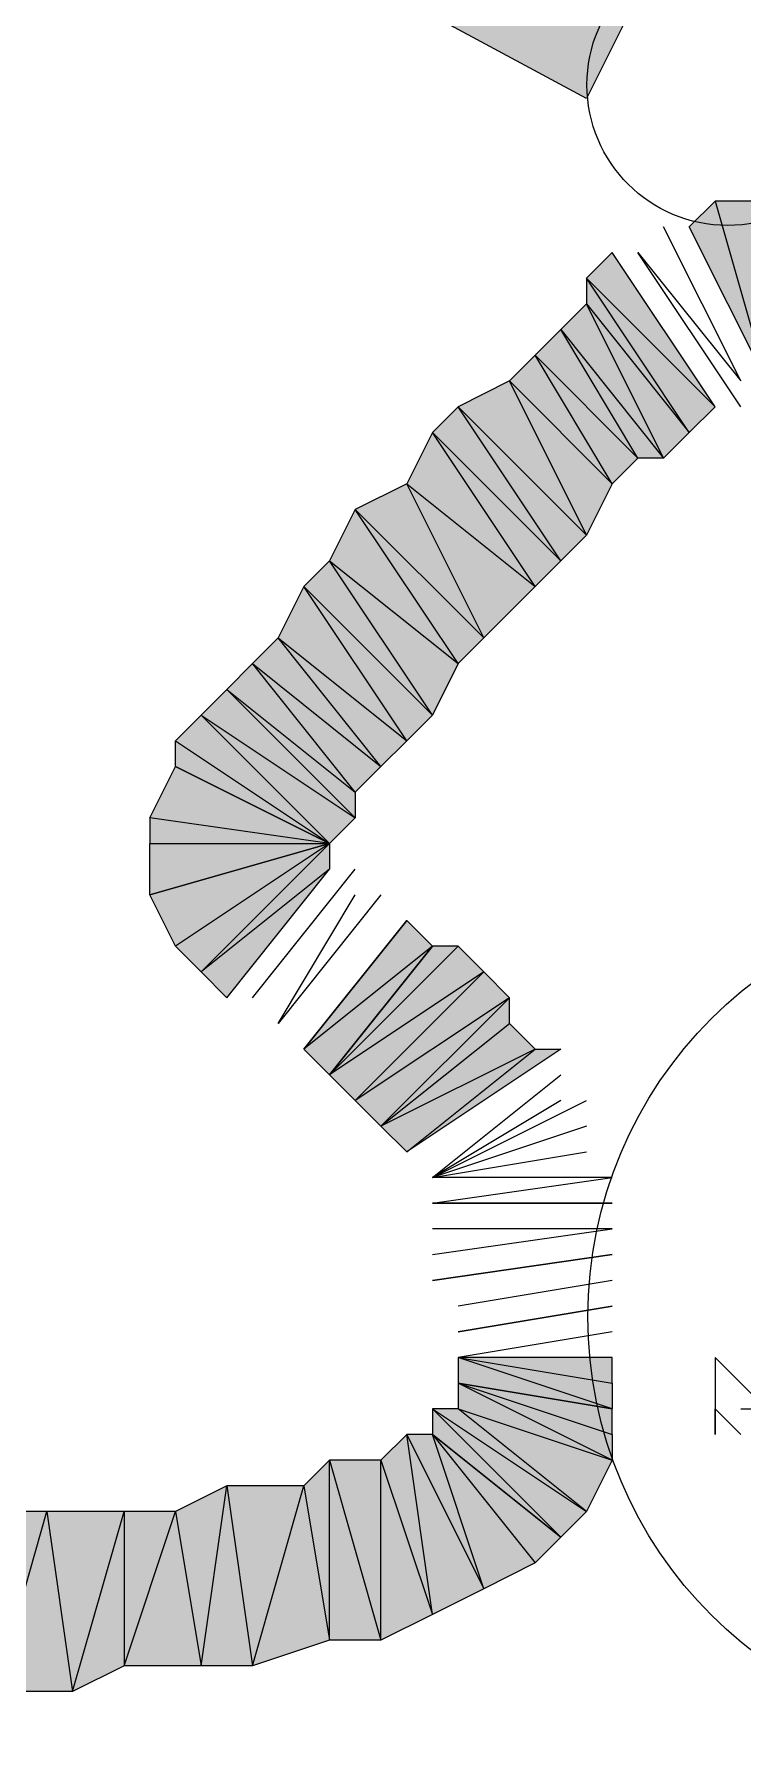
# Model space of a CAD drawing. Header units: millimetres. Extents: x 658 to 813, y 806 to 883.
# Drawn here: x 788.504 to 788.5879, y 864.765 to 864.9667 of the extents above; entities that cross this region are included whole.
import ezdxf

# ---------------------------------------------------------------- set-up
doc = ezdxf.new("R2010")
doc.units = ezdxf.units.MM
doc.header["$LTSCALE"] = 0.1
doc.linetypes.add('atContinuous2', pattern=[0])
for name, color, linetype in [('JL-ARTERI', 7, 'Continuous'), ('pantai1', 7, 'Continuous'), ('SYMBOL', 7, 'Continuous'), ('TEXT', 8, 'Continuous'), ('zat_Mask_solid', 7, 'Continuous')]:
    doc.layers.add(name, color=color, linetype=linetype)

msp = doc.modelspace()

# ---------------------------------------------------------------- hatches: boundary and pattern name
at = {"layer": 'JL-ARTERI'}
msp.add_hatch(color=7, dxfattribs=at).paths.add_polyline_path([(788.5298464537161, 864.9803817333008), (788.5784873112118, 864.9773416797083), (788.5693671504312, 864.959101358147)])
at = {"layer": 'pantai1'}
h = msp.add_hatch(color=7, dxfattribs=at)
h.paths.add_polyline_path([(788.5815273648052, 864.94390109018), (788.5845674183986, 864.9469411437725), (788.5906475255854, 864.9256607686187)])
h.paths.add_polyline_path([(788.5845674183986, 864.9469411437725), (788.5906475255854, 864.9256607686187), (788.5906475255854, 864.9469411437725)], flags=17)
h = msp.add_hatch(color=7, dxfattribs=at)
h.paths.add_polyline_path([(788.5693671504312, 864.9347809293998), (788.5815273648052, 864.919580661432), (788.5693671504312, 864.9378209829932)], flags=17)
h.paths.add_polyline_path([(788.5815273648052, 864.919580661432), (788.5693671504312, 864.9378209829932), (788.5845674183986, 864.9226207150253)])
h = msp.add_hatch(color=7, dxfattribs=at)
h.paths.add_polyline_path([(788.5754472576184, 864.9165406078386), (788.5663270968378, 864.9317408758064), (788.5784873112118, 864.9165406078386)], flags=16)
h.paths.add_polyline_path([(788.5663270968378, 864.9317408758064), (788.5784873112118, 864.9165406078386), (788.5693671504312, 864.9347809293998)])
h = msp.add_hatch(color=7, dxfattribs=at)
h.paths.add_polyline_path([(788.5237663465293, 864.8861400719037), (788.5420066680902, 864.8739798575292), (788.5268064001227, 864.889180125498)])
h.paths.add_polyline_path([(788.5420066680902, 864.8739798575292), (788.5268064001227, 864.889180125498), (788.5420066680902, 864.8770199111235)], flags=17)
h = msp.add_hatch(color=7, dxfattribs=at)
h.paths.add_polyline_path([(788.5207262929359, 864.880059964716), (788.5207262929359, 864.8831000183103), (788.5389666144968, 864.8709398039358)], flags=17)
h.paths.add_polyline_path([(788.5207262929359, 864.8831000183103), (788.5389666144968, 864.8709398039358), (788.5237663465293, 864.8861400719037)])
h = msp.add_hatch(color=7, dxfattribs=at)
h.paths.add_polyline_path([(788.5176862393425, 864.8709398039358), (788.5389666144968, 864.8709398039358), (788.5176862393425, 864.8739798575292)], flags=16)
h.paths.add_polyline_path([(788.5389666144968, 864.8709398039358), (788.5176862393425, 864.8739798575292), (788.5207262929359, 864.880059964716)])
for points in [[(788.5176862393425, 864.864859696749), (788.5176862393425, 864.8709398039358), (788.5389666144968, 864.8709398039358)], [(788.5268064001227, 864.8526994823754), (788.5389666144968, 864.8678997503433), (788.5237663465293, 864.8557395359697)], [(788.5420066680902, 864.840539268001), (788.5572069360571, 864.8557395359697), (788.5389666144968, 864.8435793215962)], [(788.560246989651, 864.8526994823754), (788.5420066680902, 864.840539268001), (788.5572069360571, 864.8557395359697)], [(788.5450467216835, 864.8374992144085), (788.560246989651, 864.8526994823754), (788.5420066680902, 864.840539268001)], [(788.5450467216835, 864.8374992144085), (788.560246989651, 864.849659428783), (788.560246989651, 864.8526994823754)], [(788.5632870432444, 864.8466193751887), (788.5450467216835, 864.8374992144085), (788.560246989651, 864.849659428783)], [(788.5480867752769, 864.8344591608142), (788.5632870432444, 864.8466193751887), (788.5450467216835, 864.8374992144085)], [(788.5480867752769, 864.8344591608142), (788.5632870432444, 864.8466193751887), (788.5663270968378, 864.8466193751887)]]:
    msp.add_hatch(color=7, dxfattribs=at).paths.add_polyline_path(points)
h = msp.add_hatch(color=7, dxfattribs=at)
h.paths.add_polyline_path([(788.5389666144968, 864.8678997503433), (788.5237663465293, 864.8557395359697), (788.5389666144968, 864.8709398039358)], flags=17)
h.paths.add_polyline_path([(788.5237663465293, 864.8557395359697), (788.5389666144968, 864.8709398039358), (788.5207262929359, 864.8587795895622)])
h = msp.add_hatch(color=7, dxfattribs=at)
h.paths.add_polyline_path([(788.5389666144968, 864.8435793215962), (788.5511268288703, 864.8587795895622), (788.5359265609034, 864.8466193751887)])
h.paths.add_polyline_path([(788.5511268288703, 864.8587795895622), (788.5359265609034, 864.8466193751887), (788.5480867752769, 864.8618196431565)])
h = msp.add_hatch(color=7, dxfattribs=at)
h.paths.add_polyline_path([(788.5572069360571, 864.8557395359697), (788.5389666144968, 864.8435793215962), (788.5541668824642, 864.8587795895622)])
h.paths.add_polyline_path([(788.5389666144968, 864.8435793215962), (788.5541668824642, 864.8587795895622), (788.5511268288703, 864.8587795895622)], flags=17)
h = msp.add_hatch(color=7, dxfattribs=at)
h.paths.add_polyline_path([(788.5541668824642, 864.8070986784736), (788.572407204025, 864.8040586248802), (788.5541668824642, 864.810138732067)], flags=17)
h.paths.add_polyline_path([(788.572407204025, 864.8040586248802), (788.5541668824642, 864.810138732067), (788.572407204025, 864.8070986784736)], flags=17)
h.paths.add_polyline_path([(788.5541668824642, 864.810138732067), (788.572407204025, 864.8070986784736), (788.572407204025, 864.810138732067)], flags=0)
h = msp.add_hatch(color=7, dxfattribs=at)
h.paths.add_polyline_path([(788.5541668824642, 864.8040586248802), (788.572407204025, 864.7979785176925), (788.5541668824642, 864.8070986784736)], flags=17)
h.paths.add_polyline_path([(788.572407204025, 864.7979785176925), (788.5541668824642, 864.8070986784736), (788.572407204025, 864.8010185712868)], flags=17)
h.paths.add_polyline_path([(788.5541668824642, 864.8070986784736), (788.572407204025, 864.8010185712868), (788.572407204025, 864.8040586248802)], flags=0)
h = msp.add_hatch(color=7, dxfattribs=at)
h.paths.add_polyline_path([(788.5511268288703, 864.8010185712868), (788.5663270968378, 864.7888583569132), (788.5511268288703, 864.8040586248802)], flags=17)
h.paths.add_polyline_path([(788.5663270968378, 864.7888583569132), (788.5511268288703, 864.8040586248802), (788.5693671504312, 864.7918984105057)])
h.paths.add_polyline_path([(788.5511268288703, 864.8040586248802), (788.5693671504312, 864.7918984105057), (788.5541668824642, 864.8040586248802)], flags=17)
h = msp.add_hatch(color=7, dxfattribs=at)
h.paths.add_polyline_path([(788.5511268288703, 864.7797381961321), (788.5480867752769, 864.8010185712868), (788.5572069360571, 864.7827782497255)])
h.paths.add_polyline_path([(788.5480867752769, 864.8010185712868), (788.5572069360571, 864.7827782497255), (788.5511268288703, 864.8010185712868)], flags=17)
h = msp.add_hatch(color=7, dxfattribs=at)
h.paths.add_polyline_path([(788.5389666144968, 864.7766981425387), (788.5389666144968, 864.7979785176925), (788.5450467216835, 864.7766981425387)], flags=16)
h.paths.add_polyline_path([(788.5389666144968, 864.7979785176925), (788.5450467216835, 864.7766981425387), (788.5450467216835, 864.7979785176925)])
h = msp.add_hatch(color=7, dxfattribs=at)
h.paths.add_polyline_path([(788.4994459177817, 864.7918984105057), (788.4994459177817, 864.770618035352), (788.5055260249685, 864.7918984105057)], flags=16)
h.paths.add_polyline_path([(788.4994459177817, 864.770618035352), (788.5055260249685, 864.7918984105057), (788.5085660785619, 864.770618035352)])
h = msp.add_hatch(color=7, dxfattribs=at)
h.paths.add_polyline_path([(788.5055260249685, 864.7918984105057), (788.5085660785619, 864.770618035352), (788.5146461857487, 864.7918984105057)])
h.paths.add_polyline_path([(788.5085660785619, 864.770618035352), (788.5146461857487, 864.7918984105057), (788.5146461857487, 864.7736580889454)], flags=17)
h = msp.add_hatch(color=7, dxfattribs=at)
h.paths.add_polyline_path([(788.5146461857487, 864.7918984105057), (788.5146461857487, 864.7736580889454), (788.5207262929359, 864.7918984105057)], flags=16)
h.paths.add_polyline_path([(788.5146461857487, 864.7736580889454), (788.5207262929359, 864.7918984105057), (788.5237663465293, 864.7736580889454)])
at = {"layer": 'zat_Mask_solid'}
for points in [[(788.5693671504312, 864.9378209829932), (788.5845674183986, 864.9226207150253), (788.572407204025, 864.9408610365857)], [(788.5784873112118, 864.9165406078386), (788.5693671504312, 864.9347809293998), (788.5815273648052, 864.919580661432)], [(788.5632870432444, 864.9287008222121), (788.5754472576184, 864.9165406078386), (788.5663270968378, 864.9317408758064)], [(788.560246989651, 864.9256607686187), (788.572407204025, 864.9135005542443), (788.5632870432444, 864.9287008222121)], [(788.572407204025, 864.9135005542443), (788.5632870432444, 864.9287008222121), (788.5754472576184, 864.9165406078386)], [(788.5541668824642, 864.9226207150253), (788.5693671504312, 864.9074204470575), (788.560246989651, 864.9256607686187)], [(788.5693671504312, 864.9074204470575), (788.560246989651, 864.9256607686187), (788.572407204025, 864.9135005542443)], [(788.5511268288703, 864.919580661432), (788.5663270968378, 864.9043803934641), (788.5541668824642, 864.9226207150253)], [(788.5663270968378, 864.9043803934641), (788.5541668824642, 864.9226207150253), (788.5693671504312, 864.9074204470575)], [(788.5480867752769, 864.9135005542443), (788.5632870432444, 864.9013403398716), (788.5511268288703, 864.919580661432)], [(788.5632870432444, 864.9013403398716), (788.5511268288703, 864.919580661432), (788.5663270968378, 864.9043803934641)], [(788.5420066680902, 864.9104605006509), (788.5572069360571, 864.8952602326848), (788.5480867752769, 864.9135005542443)], [(788.5572069360571, 864.8952602326848), (788.5480867752769, 864.9135005542443), (788.5632870432444, 864.9013403398716)], [(788.5389666144968, 864.9043803934641), (788.5541668824642, 864.8922201790905), (788.5420066680902, 864.9104605006509)], [(788.5541668824642, 864.8922201790905), (788.5420066680902, 864.9104605006509), (788.5572069360571, 864.8952602326848)], [(788.5359265609034, 864.9013403398716), (788.5511268288703, 864.8861400719037), (788.5389666144968, 864.9043803934641)], [(788.5511268288703, 864.8861400719037), (788.5389666144968, 864.9043803934641), (788.5541668824642, 864.8922201790905)], [(788.53288650731, 864.8952602326848), (788.5480867752769, 864.8831000183103), (788.5359265609034, 864.9013403398716)], [(788.5480867752769, 864.8831000183103), (788.5359265609034, 864.9013403398716), (788.5511268288703, 864.8861400719037)], [(788.5298464537161, 864.8922201790905), (788.5450467216835, 864.880059964716), (788.53288650731, 864.8952602326848)], [(788.5450467216835, 864.880059964716), (788.53288650731, 864.8952602326848), (788.5480867752769, 864.8831000183103)], [(788.5268064001227, 864.889180125498), (788.5420066680902, 864.8770199111235), (788.5298464537161, 864.8922201790905)], [(788.5420066680902, 864.8770199111235), (788.5298464537161, 864.8922201790905), (788.5450467216835, 864.880059964716)], [(788.5389666144968, 864.8709398039358), (788.5237663465293, 864.8861400719037), (788.5420066680902, 864.8739798575292)], [(788.5389666144968, 864.8709398039358), (788.5207262929359, 864.8587795895622), (788.5176862393425, 864.864859696749)], [(788.5693671504312, 864.7918984105057), (788.5541668824642, 864.8040586248802), (788.572407204025, 864.7979785176925)], [(788.5450467216835, 864.7979785176925), (788.5511268288703, 864.7797381961321), (788.5480867752769, 864.8010185712868)], [(788.5572069360571, 864.7827782497255), (788.5511268288703, 864.8010185712868), (788.5632870432444, 864.7858183033189)], [(788.5511268288703, 864.8010185712868), (788.5632870432444, 864.7858183033189), (788.5663270968378, 864.7888583569132)], [(788.5359265609034, 864.7949384640991), (788.5389666144968, 864.7766981425387), (788.5389666144968, 864.7979785176925)], [(788.5450467216835, 864.7766981425387), (788.5450467216835, 864.7979785176925), (788.5511268288703, 864.7797381961321)], [(788.5207262929359, 864.7918984105057), (788.5237663465293, 864.7736580889454), (788.5268064001227, 864.7949384640991)], [(788.5237663465293, 864.7736580889454), (788.5268064001227, 864.7949384640991), (788.5298464537161, 864.7736580889454)], [(788.5268064001227, 864.7949384640991), (788.5298464537161, 864.7736580889454), (788.5359265609034, 864.7949384640991)], [(788.5298464537161, 864.7736580889454), (788.5359265609034, 864.7949384640991), (788.5389666144968, 864.7766981425387)]]:
    msp.add_hatch(color=7, dxfattribs=at).paths.add_polyline_path(points)

# ---------------------------------------------------------------- linework, layer by layer
at = {"layer": 'JL-ARTERI', "color": 7}
msp.add_lwpolyline([(788.5298464537161, 864.9803817333008), (788.5784873112118, 864.9773416797083), (788.5693671504312, 864.959101358147), (788.5298464537161, 864.9803817333008)], dxfattribs=at)
at = {"layer": 'pantai1', "color": 7, "linetype": 'atContinuous2'}
for p, q in [((788.5359265609034, 864.8466193751887), (788.5480867752769, 864.8618196431565)), ((788.5480867752769, 864.8618196431565), (788.5511268288703, 864.8587795895622)), ((788.5511268288703, 864.8587795895622), (788.5359265609034, 864.8466193751887)), ((788.5511268288703, 864.8587795895622), (788.5359265609034, 864.8466193751887)), ((788.5389666144968, 864.8435793215962), (788.5511268288703, 864.8587795895622)), ((788.5359265609034, 864.8466193751887), (788.5389666144968, 864.8435793215962))]:
    msp.add_line(p, q, dxfattribs=at)
at = {"layer": 'pantai1', "color": 7}
for points in [[(788.5815273648052, 864.94390109018), (788.5845674183986, 864.9469411437725), (788.5906475255854, 864.9256607686187), (788.5815273648052, 864.94390109018)], [(788.5845674183986, 864.9469411437725), (788.5906475255854, 864.9256607686187), (788.5906475255854, 864.9469411437725), (788.5845674183986, 864.9469411437725)], [(788.587607471992, 864.9226207150253), (788.5754472576184, 864.9408610365857), (788.587607471992, 864.9256607686187), (788.5784873112118, 864.94390109018)], [(788.5693671504312, 864.9378209829932), (788.5845674183986, 864.9226207150253), (788.572407204025, 864.9408610365857), (788.5693671504312, 864.9378209829932)], [(788.5693671504312, 864.9347809293998), (788.5815273648052, 864.919580661432), (788.5693671504312, 864.9378209829932), (788.5693671504312, 864.9347809293998)], [(788.5815273648052, 864.919580661432), (788.5693671504312, 864.9378209829932), (788.5845674183986, 864.9226207150253), (788.5815273648052, 864.919580661432)], [(788.5663270968378, 864.9317408758064), (788.5784873112118, 864.9165406078386), (788.5693671504312, 864.9347809293998), (788.5663270968378, 864.9317408758064)], [(788.5784873112118, 864.9165406078386), (788.5693671504312, 864.9347809293998), (788.5815273648052, 864.919580661432), (788.5784873112118, 864.9165406078386)], [(788.5632870432444, 864.9287008222121), (788.5754472576184, 864.9165406078386), (788.5663270968378, 864.9317408758064), (788.5632870432444, 864.9287008222121)], [(788.5754472576184, 864.9165406078386), (788.5663270968378, 864.9317408758064), (788.5784873112118, 864.9165406078386), (788.5754472576184, 864.9165406078386)], [(788.560246989651, 864.9256607686187), (788.572407204025, 864.9135005542443), (788.5632870432444, 864.9287008222121), (788.560246989651, 864.9256607686187)], [(788.572407204025, 864.9135005542443), (788.5632870432444, 864.9287008222121), (788.5754472576184, 864.9165406078386), (788.572407204025, 864.9135005542443)], [(788.5541668824642, 864.9226207150253), (788.5693671504312, 864.9074204470575), (788.560246989651, 864.9256607686187), (788.5541668824642, 864.9226207150253)], [(788.5693671504312, 864.9074204470575), (788.560246989651, 864.9256607686187), (788.572407204025, 864.9135005542443), (788.5693671504312, 864.9074204470575)], [(788.5511268288703, 864.919580661432), (788.5663270968378, 864.9043803934641), (788.5541668824642, 864.9226207150253), (788.5511268288703, 864.919580661432)], [(788.5663270968378, 864.9043803934641), (788.5541668824642, 864.9226207150253), (788.5693671504312, 864.9074204470575), (788.5663270968378, 864.9043803934641)], [(788.5480867752769, 864.9135005542443), (788.5632870432444, 864.9013403398716), (788.5511268288703, 864.919580661432), (788.5480867752769, 864.9135005542443)], [(788.5632870432444, 864.9013403398716), (788.5511268288703, 864.919580661432), (788.5663270968378, 864.9043803934641), (788.5632870432444, 864.9013403398716)], [(788.5420066680902, 864.9104605006509), (788.5572069360571, 864.8952602326848), (788.5480867752769, 864.9135005542443), (788.5420066680902, 864.9104605006509)], [(788.5572069360571, 864.8952602326848), (788.5480867752769, 864.9135005542443), (788.5632870432444, 864.9013403398716), (788.5572069360571, 864.8952602326848)], [(788.5389666144968, 864.9043803934641), (788.5541668824642, 864.8922201790905), (788.5420066680902, 864.9104605006509), (788.5389666144968, 864.9043803934641)], [(788.5541668824642, 864.8922201790905), (788.5420066680902, 864.9104605006509), (788.5572069360571, 864.8952602326848), (788.5541668824642, 864.8922201790905)], [(788.5359265609034, 864.9013403398716), (788.5511268288703, 864.8861400719037), (788.5389666144968, 864.9043803934641), (788.5359265609034, 864.9013403398716)], [(788.5511268288703, 864.8861400719037), (788.5389666144968, 864.9043803934641), (788.5541668824642, 864.8922201790905), (788.5511268288703, 864.8861400719037)], [(788.53288650731, 864.8952602326848), (788.5480867752769, 864.8831000183103), (788.5359265609034, 864.9013403398716), (788.53288650731, 864.8952602326848)], [(788.5480867752769, 864.8831000183103), (788.5359265609034, 864.9013403398716), (788.5511268288703, 864.8861400719037), (788.5480867752769, 864.8831000183103)], [(788.5298464537161, 864.8922201790905), (788.5450467216835, 864.880059964716), (788.53288650731, 864.8952602326848), (788.5298464537161, 864.8922201790905)], [(788.5450467216835, 864.880059964716), (788.53288650731, 864.8952602326848), (788.5480867752769, 864.8831000183103), (788.5450467216835, 864.880059964716)], [(788.5268064001227, 864.889180125498), (788.5420066680902, 864.8770199111235), (788.5298464537161, 864.8922201790905), (788.5268064001227, 864.889180125498)], [(788.5420066680902, 864.8770199111235), (788.5298464537161, 864.8922201790905), (788.5450467216835, 864.880059964716), (788.5420066680902, 864.8770199111235)], [(788.5237663465293, 864.8861400719037), (788.5420066680902, 864.8739798575292), (788.5268064001227, 864.889180125498), (788.5237663465293, 864.8861400719037)], [(788.5420066680902, 864.8739798575292), (788.5268064001227, 864.889180125498), (788.5420066680902, 864.8770199111235), (788.5420066680902, 864.8739798575292)], [(788.5207262929359, 864.8831000183103), (788.5389666144968, 864.8709398039358), (788.5237663465293, 864.8861400719037), (788.5207262929359, 864.8831000183103)], [(788.5389666144968, 864.8709398039358), (788.5237663465293, 864.8861400719037), (788.5420066680902, 864.8739798575292), (788.5389666144968, 864.8709398039358)], [(788.5207262929359, 864.880059964716), (788.5207262929359, 864.8831000183103), (788.5389666144968, 864.8709398039358), (788.5207262929359, 864.880059964716)], [(788.5389666144968, 864.8709398039358), (788.5176862393425, 864.8739798575292), (788.5207262929359, 864.880059964716), (788.5389666144968, 864.8709398039358)], [(788.5176862393425, 864.8709398039358), (788.5389666144968, 864.8709398039358), (788.5176862393425, 864.8739798575292), (788.5176862393425, 864.8709398039358)], [(788.5389666144968, 864.8709398039358), (788.5207262929359, 864.8587795895622), (788.5176862393425, 864.864859696749), (788.5389666144968, 864.8709398039358)], [(788.5176862393425, 864.864859696749), (788.5176862393425, 864.8709398039358), (788.5389666144968, 864.8709398039358), (788.5176862393425, 864.864859696749)], [(788.5237663465293, 864.8557395359697), (788.5389666144968, 864.8709398039358), (788.5207262929359, 864.8587795895622), (788.5237663465293, 864.8557395359697)], [(788.5389666144968, 864.8678997503433), (788.5237663465293, 864.8557395359697), (788.5389666144968, 864.8709398039358), (788.5389666144968, 864.8678997503433)], [(788.5268064001227, 864.8526994823754), (788.5389666144968, 864.8678997503433), (788.5237663465293, 864.8557395359697), (788.5268064001227, 864.8526994823754)], [(788.5268064001227, 864.8526994823754), (788.5389666144968, 864.8678997503433)], [(788.5298464537161, 864.8526994823754), (788.5420066680902, 864.8678997503433)], [(788.5450467216835, 864.864859696749), (788.53288650731, 864.849659428783), (788.5420066680902, 864.864859696749)], [(788.5480867752769, 864.8618196431565), (788.5359265609034, 864.8466193751887)], [(788.5572069360571, 864.8557395359697), (788.5389666144968, 864.8435793215962), (788.5541668824642, 864.8587795895622), (788.5572069360571, 864.8557395359697)], [(788.5389666144968, 864.8435793215962), (788.5541668824642, 864.8587795895622), (788.5511268288703, 864.8587795895622), (788.5389666144968, 864.8435793215962)], [(788.5420066680902, 864.840539268001), (788.5572069360571, 864.8557395359697), (788.5389666144968, 864.8435793215962), (788.5420066680902, 864.840539268001)], [(788.560246989651, 864.8526994823754), (788.5420066680902, 864.840539268001), (788.5572069360571, 864.8557395359697), (788.560246989651, 864.8526994823754)], [(788.5450467216835, 864.8374992144085), (788.560246989651, 864.8526994823754), (788.5420066680902, 864.840539268001), (788.5450467216835, 864.8374992144085)], [(788.5450467216835, 864.8374992144085), (788.560246989651, 864.849659428783), (788.560246989651, 864.8526994823754), (788.5450467216835, 864.8374992144085)], [(788.5632870432444, 864.8466193751887), (788.5450467216835, 864.8374992144085), (788.560246989651, 864.849659428783), (788.5632870432444, 864.8466193751887)], [(788.5480867752769, 864.8344591608142), (788.5632870432444, 864.8466193751887), (788.5450467216835, 864.8374992144085), (788.5480867752769, 864.8344591608142)], [(788.5480867752769, 864.8344591608142), (788.5632870432444, 864.8466193751887), (788.5663270968378, 864.8466193751887), (788.5480867752769, 864.8344591608142)], [(788.5663270968378, 864.840539268001), (788.5511268288703, 864.8314191072217), (788.5663270968378, 864.8435793215962)], [(788.5693671504312, 864.8374992144085), (788.5511268288703, 864.8314191072217), (788.5693671504312, 864.840539268001)], [(788.5511268288703, 864.8283790536274), (788.572407204025, 864.8314191072217), (788.5511268288703, 864.8314191072217), (788.5693671504312, 864.8344591608142)], [(788.572407204025, 864.8283790536274), (788.5511268288703, 864.8283790536274), (788.572407204025, 864.8283790536274)], [(788.5511268288703, 864.8222989464406), (788.572407204025, 864.825339000034), (788.5511268288703, 864.825339000034)], [(788.5511268288703, 864.8192588928472), (788.572407204025, 864.8222989464406), (788.5511268288703, 864.8192588928472)], [(788.572407204025, 864.8192588928472), (788.5541668824642, 864.8162188392538)], [(788.572407204025, 864.8162188392538), (788.5541668824642, 864.8131787856613), (788.572407204025, 864.8162188392538)], [(788.572407204025, 864.8131787856613), (788.5541668824642, 864.810138732067)], [(788.5541668824642, 864.8070986784736), (788.572407204025, 864.8040586248802), (788.5541668824642, 864.810138732067), (788.5541668824642, 864.8070986784736)], [(788.572407204025, 864.8040586248802), (788.5541668824642, 864.810138732067), (788.572407204025, 864.8070986784736), (788.572407204025, 864.8040586248802)], [(788.5541668824642, 864.810138732067), (788.572407204025, 864.8070986784736), (788.572407204025, 864.810138732067), (788.5541668824642, 864.810138732067)], [(788.5541668824642, 864.8040586248802), (788.572407204025, 864.7979785176925), (788.5541668824642, 864.8070986784736), (788.5541668824642, 864.8040586248802)], [(788.572407204025, 864.7979785176925), (788.5541668824642, 864.8070986784736), (788.572407204025, 864.8010185712868), (788.572407204025, 864.7979785176925)], [(788.5541668824642, 864.8070986784736), (788.572407204025, 864.8010185712868), (788.572407204025, 864.8040586248802), (788.5541668824642, 864.8070986784736)], [(788.5511268288703, 864.8010185712868), (788.5663270968378, 864.7888583569132), (788.5511268288703, 864.8040586248802), (788.5511268288703, 864.8010185712868)], [(788.5663270968378, 864.7888583569132), (788.5511268288703, 864.8040586248802), (788.5693671504312, 864.7918984105057), (788.5663270968378, 864.7888583569132)], [(788.5511268288703, 864.8040586248802), (788.5693671504312, 864.7918984105057), (788.5541668824642, 864.8040586248802), (788.5511268288703, 864.8040586248802)], [(788.5693671504312, 864.7918984105057), (788.5541668824642, 864.8040586248802), (788.572407204025, 864.7979785176925), (788.5693671504312, 864.7918984105057)], [(788.5450467216835, 864.7979785176925), (788.5511268288703, 864.7797381961321), (788.5480867752769, 864.8010185712868), (788.5450467216835, 864.7979785176925)], [(788.5511268288703, 864.7797381961321), (788.5480867752769, 864.8010185712868), (788.5572069360571, 864.7827782497255), (788.5511268288703, 864.7797381961321)], [(788.5480867752769, 864.8010185712868), (788.5572069360571, 864.7827782497255), (788.5511268288703, 864.8010185712868), (788.5480867752769, 864.8010185712868)], [(788.5572069360571, 864.7827782497255), (788.5511268288703, 864.8010185712868), (788.5632870432444, 864.7858183033189), (788.5572069360571, 864.7827782497255)], [(788.5511268288703, 864.8010185712868), (788.5632870432444, 864.7858183033189), (788.5663270968378, 864.7888583569132), (788.5511268288703, 864.8010185712868)], [(788.5359265609034, 864.7949384640991), (788.5389666144968, 864.7766981425387), (788.5389666144968, 864.7979785176925), (788.5359265609034, 864.7949384640991)], [(788.5389666144968, 864.7766981425387), (788.5389666144968, 864.7979785176925), (788.5450467216835, 864.7766981425387), (788.5389666144968, 864.7766981425387)], [(788.5389666144968, 864.7979785176925), (788.5450467216835, 864.7766981425387), (788.5450467216835, 864.7979785176925), (788.5389666144968, 864.7979785176925)], [(788.5450467216835, 864.7766981425387), (788.5450467216835, 864.7979785176925), (788.5511268288703, 864.7797381961321), (788.5450467216835, 864.7766981425387)], [(788.5207262929359, 864.7918984105057), (788.5237663465293, 864.7736580889454), (788.5268064001227, 864.7949384640991), (788.5207262929359, 864.7918984105057)], [(788.5237663465293, 864.7736580889454), (788.5268064001227, 864.7949384640991), (788.5298464537161, 864.7736580889454), (788.5237663465293, 864.7736580889454)], [(788.5268064001227, 864.7949384640991), (788.5298464537161, 864.7736580889454), (788.5359265609034, 864.7949384640991), (788.5268064001227, 864.7949384640991)], [(788.5298464537161, 864.7736580889454), (788.5359265609034, 864.7949384640991), (788.5389666144968, 864.7766981425387), (788.5298464537161, 864.7736580889454)], [(788.4994459177817, 864.7918984105057), (788.4994459177817, 864.770618035352), (788.5055260249685, 864.7918984105057), (788.4994459177817, 864.7918984105057)], [(788.4994459177817, 864.770618035352), (788.5055260249685, 864.7918984105057), (788.5085660785619, 864.770618035352), (788.4994459177817, 864.770618035352)], [(788.5055260249685, 864.7918984105057), (788.5085660785619, 864.770618035352), (788.5146461857487, 864.7918984105057), (788.5055260249685, 864.7918984105057)], [(788.5085660785619, 864.770618035352), (788.5146461857487, 864.7918984105057), (788.5146461857487, 864.7736580889454), (788.5085660785619, 864.770618035352)], [(788.5146461857487, 864.7918984105057), (788.5146461857487, 864.7736580889454), (788.5207262929359, 864.7918984105057), (788.5146461857487, 864.7918984105057)], [(788.5146461857487, 864.7736580889454), (788.5207262929359, 864.7918984105057), (788.5237663465293, 864.7736580889454), (788.5146461857487, 864.7736580889454)]]:
    msp.add_lwpolyline(points, dxfattribs=at)
at = {"layer": 'SYMBOL', "color": 7, "linetype": 'atContinuous2'}
msp.add_circle((788.586060551216, 864.9606995033586), 0.01664219808045007, dxfattribs=at)
at = {"layer": 'TEXT', "color": 7}
msp.add_lwpolyline([(788.587607471992, 864.8040586248802), (788.5906475255854, 864.8040586248802), (788.5845674183986, 864.810138732067), (788.5845674183986, 864.8010185712868), (788.5845674183986, 864.8040586248802), (788.587607471992, 864.8010185712868)], dxfattribs=at)
at = {"layer": 'TEXT', "color": 7, "linetype": 'atContinuous2'}
msp.add_circle((788.6194473711387, 864.8149331899225), 0.04992657198867911, dxfattribs=at)

doc.saveas('drawing.dxf')
